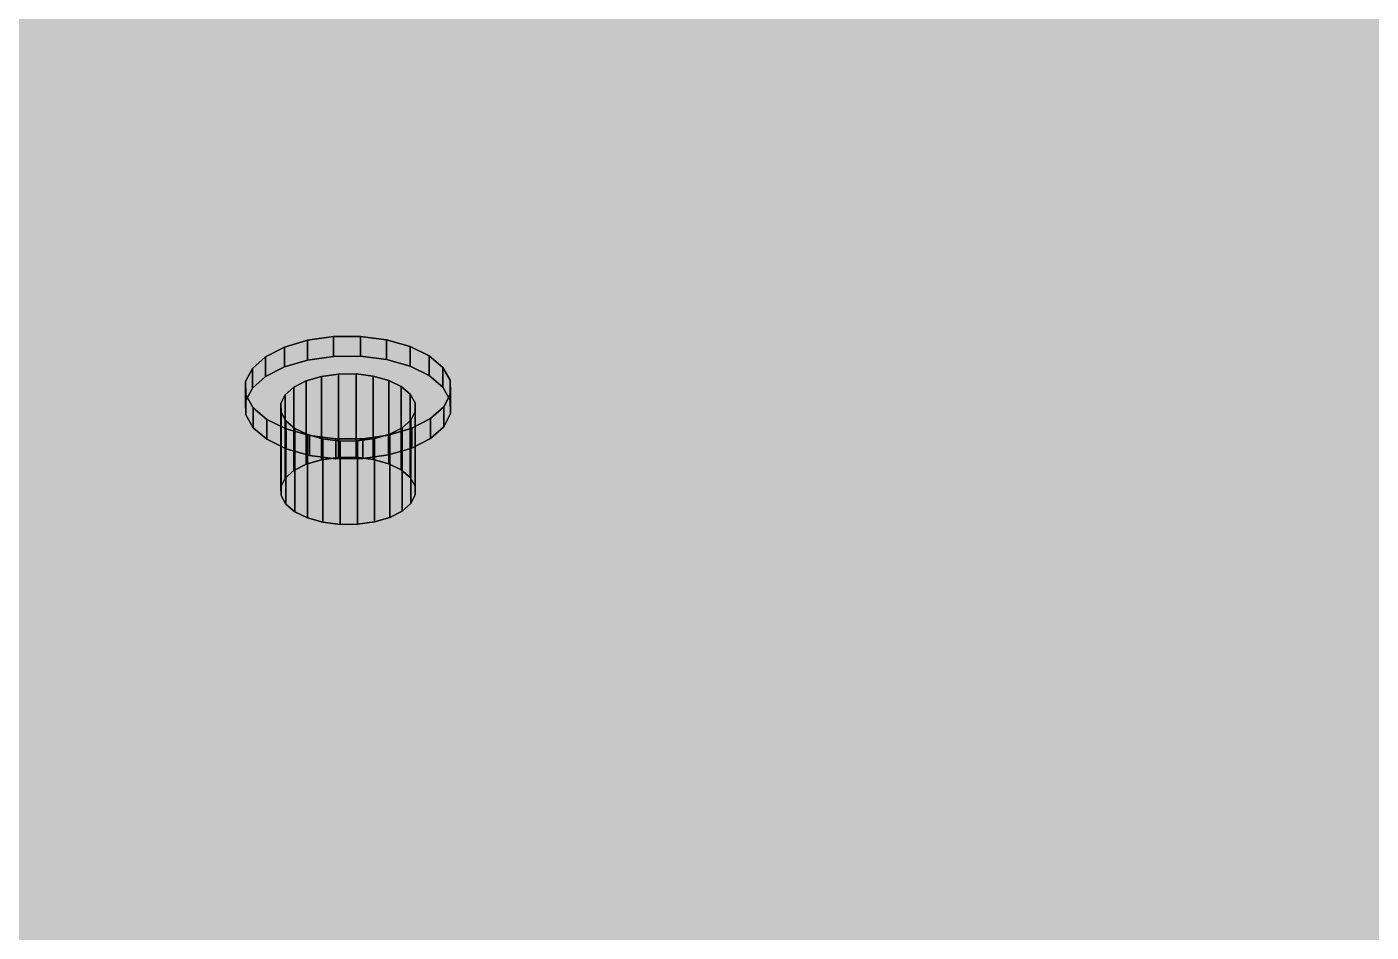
# Model space of a CAD drawing. Header units: millimetres. Extents: x 50 to 612415, y 2 to 4150.
# Drawn here: x 482480 to 482665.4, y 2657.8 to 2782.7 of the extents above; entities that cross this region are included whole.
import ezdxf

# ---------------------------------------------------------------- set-up
doc = ezdxf.new("R2010")
doc.units = ezdxf.units.MM
doc.layers.add('HATCH', color=8, linetype='Continuous', lineweight=9)
doc.layers.add('OUTLINE', color=7, linetype='Continuous', lineweight=25)

msp = doc.modelspace()

# ---------------------------------------------------------------- hatches: boundary and pattern name
at = {"layer": 'HATCH', "true_color": 0xccae87}
for points in [[(484760.546, 2053.765), (482234.913, 2986.051), (482320.202, 2726.68)], [(484760.546, 2048.287), (482234.913, 2980.573), (482320.202, 2721.201)], [(482320.202, 2721.201), (482234.913, 2980.573), (484760.546, 2048.287)], [(484760.546, 2041.439), (482234.913, 2973.725), (482320.202, 2714.353)], [(482320.202, 2714.353), (482234.913, 2973.725), (484760.546, 2041.439)], [(484758.648, 2037.434), (482237.443, 2970.037), (482320.202, 2711.614)], [(482320.202, 2711.614), (482237.443, 2970.037), (484758.648, 2037.434)], [(482320.202, 2710.929), (482238.076, 2969.115), (484758.174, 2036.433)], [(484758.174, 2036.433), (482238.076, 2969.115), (482320.202, 2710.929)], [(482320.202, 2707.505), (482241.239, 2964.505), (484755.802, 2031.428)], [(484755.802, 2031.428), (482241.239, 2964.505), (482320.202, 2707.505)], [(482320.202, 2702.027), (482246.299, 2957.128), (484752.006, 2023.419)], [(484760.546, 2053.765), (482320.202, 2726.68), (482320.233, 2725.235)], [(484760.546, 2053.765), (482320.233, 2725.235), (482319.516, 2723.835)], [(482514.051, 2647.303), (482318.099, 2722.576), (482316.078, 2721.543)], [(482319.516, 2723.835), (482318.099, 2722.576), (482515.468, 2648.562)], [(482514.051, 2647.303), (482515.468, 2648.562), (482318.099, 2722.576)], [(482319.516, 2723.835), (482522.759, 2650.721), (482525.649, 2650.736)], [(482319.516, 2723.835), (482525.649, 2650.736), (482528.448, 2650.378)], [(482319.516, 2723.835), (482519.976, 2650.331), (482522.759, 2650.721)], [(482319.516, 2723.835), (482528.448, 2650.378), (482530.967, 2649.669)], [(482319.516, 2723.835), (482517.489, 2649.595), (482519.976, 2650.331)], [(482319.516, 2723.835), (482515.468, 2648.562), (482517.489, 2649.595)], [(484760.546, 2053.765), (482319.516, 2723.835), (482530.967, 2649.669)], [(482514.051, 2647.303), (482305.119, 2720.76), (482302.6, 2721.469)], [(482513.334, 2645.903), (482514.051, 2647.303), (482302.6, 2721.469)], [(482513.366, 2644.458), (482513.334, 2645.903), (482302.6, 2721.469)], [(482514.051, 2647.303), (482307.918, 2720.401), (482305.119, 2720.76)], [(482514.051, 2647.303), (482310.808, 2720.417), (482307.918, 2720.401)], [(482514.051, 2647.303), (482313.591, 2720.807), (482310.808, 2720.417)], [(482514.051, 2647.303), (482316.078, 2721.543), (482313.591, 2720.807)], [(484760.546, 2048.287), (482320.202, 2721.201), (482320.233, 2719.756)], [(482320.233, 2719.756), (482320.202, 2721.201), (484760.546, 2048.287)], [(484760.546, 2048.287), (482320.233, 2719.756), (482319.516, 2718.356)], [(482319.516, 2718.356), (482320.233, 2719.756), (484760.546, 2048.287)], [(482319.516, 2718.356), (482522.759, 2645.242), (482525.649, 2645.258)], [(482525.649, 2645.258), (482522.759, 2645.242), (482319.516, 2718.356)], [(482319.516, 2718.356), (482525.649, 2645.258), (482528.448, 2644.899)], [(482528.448, 2644.899), (482525.649, 2645.258), (482319.516, 2718.356)], [(482319.516, 2718.356), (482519.976, 2644.853), (482522.759, 2645.242)], [(482522.759, 2645.242), (482519.976, 2644.853), (482319.516, 2718.356)], [(482319.516, 2718.356), (482528.448, 2644.899), (482530.967, 2644.191)], [(482530.967, 2644.191), (482528.448, 2644.899), (482319.516, 2718.356)], [(482319.516, 2718.356), (482517.489, 2644.117), (482519.976, 2644.853)], [(482519.976, 2644.853), (482517.489, 2644.117), (482319.516, 2718.356)], [(482319.516, 2718.356), (482515.468, 2643.084), (482517.489, 2644.117)], [(482517.489, 2644.117), (482515.468, 2643.084), (482319.516, 2718.356)], [(484760.546, 2048.287), (482319.516, 2718.356), (482530.967, 2644.191)], [(482530.967, 2644.191), (482319.516, 2718.356), (484760.546, 2048.287)], [(484760.546, 2041.439), (482320.233, 2712.908), (482319.516, 2711.508)], [(482319.516, 2711.508), (482320.233, 2712.908), (484760.546, 2041.439)], [(484760.546, 2041.439), (482320.202, 2714.353), (482320.233, 2712.908)], [(482320.233, 2712.908), (482320.202, 2714.353), (484760.546, 2041.439)], [(484760.546, 2041.439), (482319.516, 2711.508), (482530.967, 2637.343)], [(482530.967, 2637.343), (482319.516, 2711.508), (484760.546, 2041.439)], [(484758.648, 2037.434), (482320.202, 2711.614), (482320.233, 2710.169)], [(482320.233, 2710.169), (482320.202, 2711.614), (484758.648, 2037.434)], [(484758.648, 2037.434), (482320.233, 2710.169), (482319.516, 2708.769)], [(482319.516, 2708.769), (482320.233, 2710.169), (484758.648, 2037.434)], [(484758.174, 2036.433), (482320.233, 2709.484), (482319.516, 2708.084)], [(482319.516, 2708.084), (482320.233, 2709.484), (484758.174, 2036.433)], [(484758.174, 2036.433), (482320.202, 2710.929), (482320.233, 2709.484)], [(482320.233, 2709.484), (482320.202, 2710.929), (484758.174, 2036.433)], [(484758.648, 2037.434), (482319.516, 2708.769), (482530.967, 2634.603)], [(482530.967, 2634.603), (482319.516, 2708.769), (484758.648, 2037.434)], [(484758.174, 2036.433), (482319.516, 2708.084), (482530.967, 2633.919)], [(482530.967, 2633.919), (482319.516, 2708.084), (484758.174, 2036.433)], [(484755.802, 2031.428), (482320.202, 2707.505), (482320.233, 2706.06)], [(482320.233, 2706.06), (482320.202, 2707.505), (484755.802, 2031.428)], [(484755.802, 2031.428), (482320.233, 2706.06), (482319.516, 2704.66)], [(482319.516, 2704.66), (482320.233, 2706.06), (484755.802, 2031.428)], [(484755.802, 2031.428), (482319.516, 2704.66), (482530.967, 2630.495)], [(482530.967, 2630.495), (482319.516, 2704.66), (484755.802, 2031.428)]]:
    msp.add_hatch(color=43, dxfattribs=at).paths.add_polyline_path(points)
at = {"layer": 'HATCH', "true_color": 0xadb2b6}
for points in [[(482518.733, 2736.701), (482515.536, 2735.755), (482515.536, 2738.494), (482518.733, 2739.44)], [(482532.865, 2735.85), (482529.627, 2736.761), (482529.627, 2739.5), (482532.865, 2738.589)], [(482520.659, 2722.942), (482518.563, 2722.322), (482518.563, 2733.826), (482520.659, 2734.447)], [(482529.923, 2722.384), (482527.8, 2722.982), (482527.8, 2734.486), (482529.923, 2733.889)], [(482515.785, 2724.463), (482519.023, 2723.552), (482519.023, 2726.291), (482515.785, 2727.202)], [(482518.726, 2714.92), (482520.849, 2714.322), (482520.849, 2725.827), (482518.726, 2726.424)], [(482527.99, 2714.362), (482530.086, 2714.982), (482530.086, 2726.487), (482527.99, 2725.866)], [(482529.916, 2723.612), (482533.113, 2724.559), (482533.113, 2727.298), (482529.916, 2726.351)]]:
    msp.add_hatch(color=253, dxfattribs=at).paths.add_polyline_path(points)
at = {"layer": 'HATCH', "true_color": 0xb7bcc0}
for points in [[(482529.916, 2726.351), (482518.733, 2739.44), (482515.536, 2738.494)], [(482529.916, 2726.351), (482522.312, 2739.941), (482518.733, 2739.44)], [(482529.916, 2726.351), (482526.027, 2739.961), (482522.312, 2739.941)], [(482529.916, 2726.351), (482529.627, 2739.5), (482526.027, 2739.961)], [(482529.916, 2726.351), (482532.865, 2738.589), (482529.627, 2739.5)], [(482529.916, 2726.351), (482512.938, 2737.166), (482511.116, 2735.547)], [(482529.916, 2726.351), (482515.536, 2738.494), (482512.938, 2737.166)], [(482518.733, 2736.701), (482522.312, 2737.202), (482529.916, 2723.612)], [(482522.312, 2737.202), (482526.027, 2737.222), (482529.916, 2723.612)], [(482526.027, 2737.222), (482529.627, 2736.761), (482529.916, 2723.612)], [(482529.916, 2726.351), (482535.521, 2737.29), (482532.865, 2738.589)], [(482529.916, 2726.351), (482537.414, 2735.691), (482535.521, 2737.29)], [(482529.916, 2726.351), (482511.116, 2735.547), (482510.193, 2733.747)], [(482512.938, 2734.427), (482515.536, 2735.755), (482529.916, 2723.612)], [(482515.536, 2735.755), (482518.733, 2736.701), (482529.916, 2723.612)], [(482529.627, 2736.761), (482532.865, 2735.85), (482529.916, 2723.612)], [(482532.865, 2735.85), (482535.521, 2734.551), (482529.916, 2723.612)], [(482529.916, 2726.351), (482538.415, 2733.902), (482537.414, 2735.691)], [(482529.916, 2726.351), (482510.193, 2733.747), (482510.234, 2731.889)], [(482511.116, 2732.808), (482512.938, 2734.427), (482529.916, 2723.612)], [(482527.99, 2725.866), (482518.563, 2733.826), (482516.86, 2732.956)], [(482527.99, 2725.866), (482520.659, 2734.447), (482518.563, 2733.826)], [(482527.99, 2725.866), (482523.005, 2734.775), (482520.659, 2734.447)], [(482527.99, 2725.866), (482525.441, 2734.789), (482523.005, 2734.775)], [(482527.99, 2725.866), (482527.8, 2734.486), (482525.441, 2734.789)], [(482527.99, 2725.866), (482529.923, 2733.889), (482527.8, 2734.486)], [(482527.99, 2725.866), (482531.664, 2733.037), (482529.923, 2733.889)], [(482535.521, 2734.551), (482537.414, 2732.952), (482529.916, 2723.612)], [(482529.916, 2726.351), (482538.456, 2732.045), (482538.415, 2733.902)], [(482510.193, 2731.008), (482511.116, 2732.808), (482529.916, 2723.612)], [(482529.916, 2726.351), (482510.234, 2731.889), (482511.235, 2730.1)], [(482527.99, 2725.866), (482515.665, 2731.894), (482515.061, 2730.715)], [(482527.99, 2725.866), (482516.86, 2732.956), (482515.665, 2731.894)], [(482527.99, 2725.866), (482532.905, 2731.989), (482531.664, 2733.037)], [(482527.99, 2725.866), (482533.562, 2730.816), (482532.905, 2731.989)], [(482537.414, 2732.952), (482538.415, 2731.163), (482529.916, 2723.612)], [(482529.916, 2726.351), (482537.534, 2730.245), (482538.456, 2732.045)], [(482510.234, 2729.15), (482510.193, 2731.008), (482529.916, 2723.612)], [(482529.916, 2726.351), (482511.235, 2730.1), (482513.129, 2728.502)], [(482527.99, 2725.866), (482515.061, 2730.715), (482515.088, 2729.497)], [(482527.99, 2725.866), (482533.588, 2729.599), (482533.562, 2730.816)], [(482527.99, 2725.866), (482532.984, 2728.419), (482533.588, 2729.599)], [(482538.415, 2731.163), (482538.456, 2729.305), (482529.916, 2723.612)], [(482529.916, 2726.351), (482535.711, 2728.626), (482537.534, 2730.245)], [(482511.235, 2727.361), (482510.234, 2729.15), (482529.916, 2723.612)], [(482529.916, 2726.351), (482513.129, 2728.502), (482515.785, 2727.202)], [(482527.99, 2725.866), (482515.088, 2729.497), (482515.744, 2728.324)], [(482527.99, 2725.866), (482515.744, 2728.324), (482516.985, 2727.276)], [(482527.99, 2725.866), (482531.789, 2727.357), (482532.984, 2728.419)], [(482538.456, 2729.305), (482537.534, 2727.506), (482529.916, 2723.612)], [(482529.916, 2726.351), (482533.113, 2727.298), (482535.711, 2728.626)], [(482513.129, 2725.762), (482511.235, 2727.361), (482529.916, 2723.612)], [(482529.916, 2726.351), (482515.785, 2727.202), (482519.023, 2726.291)], [(482527.99, 2725.866), (482516.985, 2727.276), (482518.726, 2726.424)], [(482527.99, 2725.866), (482518.726, 2726.424), (482520.849, 2725.827)], [(482529.916, 2726.351), (482519.023, 2726.291), (482522.622, 2725.83)], [(482527.99, 2725.866), (482520.849, 2725.827), (482523.209, 2725.525)], [(482529.916, 2726.351), (482522.622, 2725.83), (482526.338, 2725.851)], [(482527.99, 2725.866), (482523.209, 2725.525), (482525.644, 2725.538)], [(482527.99, 2725.866), (482530.086, 2726.487), (482531.789, 2727.357)], [(482537.534, 2727.506), (482535.711, 2725.887), (482529.916, 2723.612)], [(482535.711, 2725.887), (482533.113, 2724.559), (482529.916, 2723.612)], [(482515.785, 2724.463), (482513.129, 2725.762), (482529.916, 2723.612)], [(482519.023, 2723.552), (482515.785, 2724.463), (482529.916, 2723.612)], [(482516.86, 2721.451), (482518.563, 2722.322), (482527.99, 2714.362)], [(482518.563, 2722.322), (482520.659, 2722.942), (482527.99, 2714.362)], [(482522.622, 2723.091), (482519.023, 2723.552), (482529.916, 2723.612)], [(482520.659, 2722.942), (482523.005, 2723.27), (482527.99, 2714.362)], [(482526.338, 2723.111), (482522.622, 2723.091), (482529.916, 2723.612)], [(482523.005, 2723.27), (482525.441, 2723.284), (482527.99, 2714.362)], [(482525.441, 2723.284), (482527.8, 2722.982), (482527.99, 2714.362)], [(482527.8, 2722.982), (482529.923, 2722.384), (482527.99, 2714.362)], [(482529.923, 2722.384), (482531.664, 2721.533), (482527.99, 2714.362)], [(482515.061, 2719.21), (482515.665, 2720.39), (482527.99, 2714.362)], [(482515.665, 2720.39), (482516.86, 2721.451), (482527.99, 2714.362)], [(482531.664, 2721.533), (482532.905, 2720.485), (482527.99, 2714.362)], [(482532.905, 2720.485), (482533.562, 2719.312), (482527.99, 2714.362)], [(482515.088, 2717.992), (482515.061, 2719.21), (482527.99, 2714.362)], [(482533.562, 2719.312), (482533.588, 2718.094), (482527.99, 2714.362)], [(482515.744, 2716.819), (482515.088, 2717.992), (482527.99, 2714.362)], [(482516.985, 2715.771), (482515.744, 2716.819), (482527.99, 2714.362)], [(482533.588, 2718.094), (482532.984, 2716.914), (482527.99, 2714.362)], [(482532.984, 2716.914), (482531.789, 2715.853), (482527.99, 2714.362)], [(482518.726, 2714.92), (482516.985, 2715.771), (482527.99, 2714.362)], [(482520.849, 2714.322), (482518.726, 2714.92), (482527.99, 2714.362)], [(482531.789, 2715.853), (482530.086, 2714.982), (482527.99, 2714.362)], [(482523.209, 2714.02), (482520.849, 2714.322), (482527.99, 2714.362)], [(482525.644, 2714.033), (482523.209, 2714.02), (482527.99, 2714.362)]]:
    msp.add_hatch(color=9, dxfattribs=at).paths.add_polyline_path(points)
at = {"layer": 'HATCH', "true_color": 0xaeb3b7}
for points in [[(482522.312, 2737.202), (482518.733, 2736.701), (482518.733, 2739.44), (482522.312, 2739.941)], [(482529.627, 2736.761), (482526.027, 2737.222), (482526.027, 2739.961), (482529.627, 2739.5)], [(482523.005, 2723.27), (482520.659, 2722.942), (482520.659, 2734.447), (482523.005, 2734.775)], [(482527.8, 2722.982), (482525.441, 2723.284), (482525.441, 2734.789), (482527.8, 2734.486)], [(482519.023, 2723.552), (482522.622, 2723.091), (482522.622, 2725.83), (482519.023, 2726.291)], [(482520.849, 2714.322), (482523.209, 2714.02), (482523.209, 2725.525), (482520.849, 2725.827)], [(482525.644, 2714.033), (482527.99, 2714.362), (482527.99, 2725.866), (482525.644, 2725.538)], [(482526.338, 2723.111), (482529.916, 2723.612), (482529.916, 2726.351), (482526.338, 2725.851)]]:
    msp.add_hatch(color=253, dxfattribs=at).paths.add_polyline_path(points)
at = {"layer": 'HATCH', "true_color": 0xaeb4b7}
for points in [[(482526.027, 2737.222), (482522.312, 2737.202), (482522.312, 2739.941), (482526.027, 2739.961)], [(482525.441, 2723.284), (482523.005, 2723.27), (482523.005, 2734.775), (482525.441, 2734.789)], [(482522.622, 2723.091), (482526.338, 2723.111), (482526.338, 2725.851), (482522.622, 2725.83)], [(482523.209, 2714.02), (482525.644, 2714.033), (482525.644, 2725.538), (482523.209, 2725.525)]]:
    msp.add_hatch(color=253, dxfattribs=at).paths.add_polyline_path(points)
at = {"layer": 'HATCH', "true_color": 0xa8aeb1}
for points in [[(482512.938, 2734.427), (482511.116, 2732.808), (482511.116, 2735.547), (482512.938, 2737.166)], [(482516.86, 2721.451), (482515.665, 2720.39), (482515.665, 2731.894), (482516.86, 2732.956)], [(482535.711, 2725.887), (482537.534, 2727.506), (482537.534, 2730.245), (482535.711, 2728.626)], [(482531.789, 2715.853), (482532.984, 2716.914), (482532.984, 2728.419), (482531.789, 2727.357)]]:
    msp.add_hatch(color=253, dxfattribs=at).paths.add_polyline_path(points)
at = {"layer": 'HATCH', "true_color": 0xabb0b4}
for points in [[(482515.536, 2735.755), (482512.938, 2734.427), (482512.938, 2737.166), (482515.536, 2738.494)], [(482535.521, 2734.551), (482532.865, 2735.85), (482532.865, 2738.589), (482535.521, 2737.29)], [(482518.563, 2722.322), (482516.86, 2721.451), (482516.86, 2732.956), (482518.563, 2733.826)], [(482531.664, 2721.533), (482529.923, 2722.384), (482529.923, 2733.889), (482531.664, 2733.037)], [(482513.129, 2725.762), (482515.785, 2724.463), (482515.785, 2727.202), (482513.129, 2728.502)], [(482533.113, 2724.559), (482535.711, 2725.887), (482535.711, 2728.626), (482533.113, 2727.298)], [(482516.985, 2715.771), (482518.726, 2714.92), (482518.726, 2726.424), (482516.985, 2727.276)], [(482530.086, 2714.982), (482531.789, 2715.853), (482531.789, 2727.357), (482530.086, 2726.487)]]:
    msp.add_hatch(color=253, dxfattribs=at).paths.add_polyline_path(points)
at = {"layer": 'HATCH', "true_color": 0xa9aeb1}
for points in [[(482537.414, 2732.952), (482535.521, 2734.551), (482535.521, 2737.29), (482537.414, 2735.691)], [(482532.905, 2720.485), (482531.664, 2721.533), (482531.664, 2733.037), (482532.905, 2731.989)], [(482511.235, 2727.361), (482513.129, 2725.762), (482513.129, 2728.502), (482511.235, 2730.1)], [(482515.744, 2716.819), (482516.985, 2715.771), (482516.985, 2727.276), (482515.744, 2728.324)]]:
    msp.add_hatch(color=253, dxfattribs=at).paths.add_polyline_path(points)
at = {"layer": 'HATCH', "true_color": 0xa6abae}
for points in [[(482511.116, 2732.808), (482510.193, 2731.008), (482510.193, 2733.747), (482511.116, 2735.547)], [(482538.415, 2731.163), (482537.414, 2732.952), (482537.414, 2735.691), (482538.415, 2733.902)], [(482510.234, 2729.15), (482511.235, 2727.361), (482511.235, 2730.1), (482510.234, 2731.889)], [(482515.665, 2720.39), (482515.061, 2719.21), (482515.061, 2730.715), (482515.665, 2731.894)], [(482533.562, 2719.312), (482532.905, 2720.485), (482532.905, 2731.989), (482533.562, 2730.816)], [(482537.534, 2727.506), (482538.456, 2729.305), (482538.456, 2732.045), (482537.534, 2730.245)], [(482532.984, 2716.914), (482533.588, 2718.094), (482533.588, 2729.599), (482532.984, 2728.419)], [(482515.088, 2717.992), (482515.744, 2716.819), (482515.744, 2728.324), (482515.088, 2729.497)]]:
    msp.add_hatch(color=253, dxfattribs=at).paths.add_polyline_path(points)
at = {"layer": 'HATCH', "true_color": 0xa3a8ab}
for points in [[(482510.193, 2731.008), (482510.234, 2729.15), (482510.234, 2731.889), (482510.193, 2733.747)], [(482538.456, 2729.305), (482538.415, 2731.163), (482538.415, 2733.902), (482538.456, 2732.045)], [(482515.061, 2719.21), (482515.088, 2717.992), (482515.088, 2729.497), (482515.061, 2730.715)], [(482533.588, 2718.094), (482533.562, 2719.312), (482533.562, 2730.816), (482533.588, 2729.599)]]:
    msp.add_hatch(color=253, dxfattribs=at).paths.add_polyline_path(points)

# ---------------------------------------------------------------- linework, layer by layer
at = {"layer": 'OUTLINE', "color": 139, "true_color": 0x42544a}
for p, q in [((482515.536, 2738.494), (482518.733, 2739.44)), ((482518.733, 2739.44), (482515.536, 2738.494)), ((482518.733, 2739.44), (482522.312, 2739.941)), ((482522.312, 2739.941), (482518.733, 2739.44)), ((482518.733, 2736.701), (482518.733, 2739.44)), ((482518.733, 2739.44), (482518.733, 2736.701)), ((482522.312, 2739.941), (482526.027, 2739.961)), ((482526.027, 2739.961), (482522.312, 2739.941)), ((482522.312, 2737.202), (482522.312, 2739.941)), ((482522.312, 2739.941), (482522.312, 2737.202)), ((482526.027, 2739.961), (482526.027, 2737.222)), ((482526.027, 2737.222), (482526.027, 2739.961)), ((482526.027, 2739.961), (482529.627, 2739.5)), ((482529.627, 2739.5), (482526.027, 2739.961)), ((482529.627, 2739.5), (482529.627, 2736.761)), ((482529.627, 2736.761), (482529.627, 2739.5)), ((482529.627, 2739.5), (482532.865, 2738.589)), ((482532.865, 2738.589), (482529.627, 2739.5)), ((482511.116, 2735.547), (482512.938, 2737.166)), ((482512.938, 2737.166), (482511.116, 2735.547)), ((482512.938, 2737.166), (482515.536, 2738.494)), ((482515.536, 2738.494), (482512.938, 2737.166)), ((482512.938, 2734.427), (482512.938, 2737.166)), ((482512.938, 2737.166), (482512.938, 2734.427)), ((482515.536, 2735.755), (482515.536, 2738.494)), ((482515.536, 2738.494), (482515.536, 2735.755)), ((482522.312, 2737.202), (482518.733, 2736.701)), ((482518.733, 2736.701), (482522.312, 2737.202)), ((482526.027, 2737.222), (482522.312, 2737.202)), ((482522.312, 2737.202), (482526.027, 2737.222)), ((482529.627, 2736.761), (482526.027, 2737.222)), ((482526.027, 2737.222), (482529.627, 2736.761)), ((482532.865, 2738.589), (482532.865, 2735.85)), ((482532.865, 2735.85), (482532.865, 2738.589)), ((482532.865, 2738.589), (482535.521, 2737.29)), ((482535.521, 2737.29), (482532.865, 2738.589)), ((482535.521, 2737.29), (482535.521, 2734.551)), ((482535.521, 2734.551), (482535.521, 2737.29)), ((482535.521, 2737.29), (482537.414, 2735.691)), ((482537.414, 2735.691), (482535.521, 2737.29)), ((482510.193, 2733.747), (482511.116, 2735.547)), ((482511.116, 2735.547), (482510.193, 2733.747)), ((482511.116, 2732.808), (482511.116, 2735.547)), ((482511.116, 2735.547), (482511.116, 2732.808)), ((482515.536, 2735.755), (482512.938, 2734.427)), ((482512.938, 2734.427), (482515.536, 2735.755)), ((482518.733, 2736.701), (482515.536, 2735.755)), ((482515.536, 2735.755), (482518.733, 2736.701)), ((482532.865, 2735.85), (482529.627, 2736.761)), ((482529.627, 2736.761), (482532.865, 2735.85)), ((482535.521, 2734.551), (482532.865, 2735.85)), ((482532.865, 2735.85), (482535.521, 2734.551)), ((482537.414, 2735.691), (482537.414, 2732.952)), ((482537.414, 2732.952), (482537.414, 2735.691)), ((482537.414, 2735.691), (482538.415, 2733.902)), ((482538.415, 2733.902), (482537.414, 2735.691)), ((482510.193, 2731.008), (482510.193, 2733.747)), ((482510.234, 2731.889), (482510.193, 2733.747)), ((482510.193, 2733.747), (482510.193, 2731.008)), ((482510.193, 2733.747), (482510.234, 2731.889)), ((482512.938, 2734.427), (482511.116, 2732.808)), ((482511.116, 2732.808), (482512.938, 2734.427)), ((482516.86, 2732.956), (482518.563, 2733.826)), ((482518.563, 2733.826), (482516.86, 2732.956)), ((482518.563, 2733.826), (482520.659, 2734.447)), ((482520.659, 2734.447), (482518.563, 2733.826)), ((482518.563, 2722.322), (482518.563, 2733.826)), ((482518.563, 2733.826), (482518.563, 2722.322)), ((482520.659, 2734.447), (482523.005, 2734.775)), ((482523.005, 2734.775), (482520.659, 2734.447)), ((482520.659, 2722.942), (482520.659, 2734.447)), ((482520.659, 2734.447), (482520.659, 2722.942)), ((482523.005, 2734.775), (482525.441, 2734.789)), ((482525.441, 2734.789), (482523.005, 2734.775)), ((482523.005, 2723.27), (482523.005, 2734.775)), ((482523.005, 2734.775), (482523.005, 2723.27)), ((482525.441, 2734.789), (482525.441, 2723.284)), ((482525.441, 2723.284), (482525.441, 2734.789)), ((482525.441, 2734.789), (482527.8, 2734.486)), ((482527.8, 2734.486), (482525.441, 2734.789)), ((482527.8, 2734.486), (482527.8, 2722.982)), ((482527.8, 2722.982), (482527.8, 2734.486)), ((482527.8, 2734.486), (482529.923, 2733.889)), ((482529.923, 2733.889), (482527.8, 2734.486)), ((482529.923, 2733.889), (482529.923, 2722.384)), ((482529.923, 2722.384), (482529.923, 2733.889)), ((482529.923, 2733.889), (482531.664, 2733.037)), ((482531.664, 2733.037), (482529.923, 2733.889)), ((482537.414, 2732.952), (482535.521, 2734.551)), ((482535.521, 2734.551), (482537.414, 2732.952)), ((482538.415, 2733.902), (482538.415, 2731.163)), ((482538.415, 2731.163), (482538.415, 2733.902)), ((482538.415, 2733.902), (482538.456, 2732.045)), ((482538.456, 2732.045), (482538.415, 2733.902)), ((482511.116, 2732.808), (482510.193, 2731.008)), ((482510.193, 2731.008), (482511.116, 2732.808)), ((482510.234, 2729.15), (482510.234, 2731.889)), ((482511.235, 2730.1), (482510.234, 2731.889)), ((482510.234, 2731.889), (482510.234, 2729.15)), ((482510.234, 2731.889), (482511.235, 2730.1)), ((482515.061, 2730.715), (482515.665, 2731.894)), ((482515.665, 2731.894), (482515.061, 2730.715)), ((482515.665, 2731.894), (482516.86, 2732.956)), ((482516.86, 2732.956), (482515.665, 2731.894)), ((482515.665, 2720.39), (482515.665, 2731.894)), ((482515.665, 2731.894), (482515.665, 2720.39)), ((482516.86, 2721.451), (482516.86, 2732.956)), ((482516.86, 2732.956), (482516.86, 2721.451)), ((482531.664, 2733.037), (482531.664, 2721.533)), ((482531.664, 2721.533), (482531.664, 2733.037)), ((482531.664, 2733.037), (482532.905, 2731.989)), ((482532.905, 2731.989), (482531.664, 2733.037)), ((482532.905, 2731.989), (482532.905, 2720.485)), ((482532.905, 2720.485), (482532.905, 2731.989)), ((482532.905, 2731.989), (482533.562, 2730.816)), ((482533.562, 2730.816), (482532.905, 2731.989)), ((482538.415, 2731.163), (482537.414, 2732.952)), ((482537.414, 2732.952), (482538.415, 2731.163)), ((482538.456, 2732.045), (482537.534, 2730.245)), ((482537.534, 2730.245), (482538.456, 2732.045)), ((482538.456, 2732.045), (482538.456, 2729.305)), ((482538.456, 2729.305), (482538.456, 2732.045)), ((482510.193, 2731.008), (482510.234, 2729.15)), ((482510.234, 2729.15), (482510.193, 2731.008)), ((482511.235, 2727.361), (482511.235, 2730.1)), ((482513.129, 2728.502), (482511.235, 2730.1)), ((482511.235, 2730.1), (482511.235, 2727.361)), ((482511.235, 2730.1), (482513.129, 2728.502)), ((482515.061, 2719.21), (482515.061, 2730.715)), ((482515.088, 2729.497), (482515.061, 2730.715)), ((482515.061, 2730.715), (482515.061, 2719.21)), ((482515.061, 2730.715), (482515.088, 2729.497)), ((482533.588, 2729.599), (482532.984, 2728.419)), ((482532.984, 2728.419), (482533.588, 2729.599)), ((482533.562, 2730.816), (482533.562, 2719.312)), ((482533.562, 2719.312), (482533.562, 2730.816)), ((482533.562, 2730.816), (482533.588, 2729.599)), ((482533.588, 2729.599), (482533.562, 2730.816)), ((482533.588, 2729.599), (482533.588, 2718.094)), ((482533.588, 2718.094), (482533.588, 2729.599)), ((482537.534, 2730.245), (482535.711, 2728.626)), ((482535.711, 2728.626), (482537.534, 2730.245)), ((482537.534, 2730.245), (482537.534, 2727.506)), ((482537.534, 2727.506), (482537.534, 2730.245)), ((482538.456, 2729.305), (482538.415, 2731.163)), ((482538.415, 2731.163), (482538.456, 2729.305)), ((482510.234, 2729.15), (482511.235, 2727.361)), ((482511.235, 2727.361), (482510.234, 2729.15)), ((482513.129, 2725.762), (482513.129, 2728.502)), ((482515.785, 2727.202), (482513.129, 2728.502)), ((482513.129, 2728.502), (482513.129, 2725.762)), ((482513.129, 2728.502), (482515.785, 2727.202)), ((482515.088, 2717.992), (482515.088, 2729.497)), ((482515.744, 2728.324), (482515.088, 2729.497)), ((482515.088, 2729.497), (482515.088, 2717.992)), ((482515.088, 2729.497), (482515.744, 2728.324)), ((482515.744, 2716.819), (482515.744, 2728.324)), ((482516.985, 2727.276), (482515.744, 2728.324)), ((482515.744, 2728.324), (482515.744, 2716.819)), ((482515.744, 2728.324), (482516.985, 2727.276)), ((482532.984, 2728.419), (482531.789, 2727.357)), ((482531.789, 2727.357), (482532.984, 2728.419)), ((482532.984, 2728.419), (482532.984, 2716.914)), ((482532.984, 2716.914), (482532.984, 2728.419)), ((482535.711, 2728.626), (482533.113, 2727.298)), ((482533.113, 2727.298), (482535.711, 2728.626)), ((482535.711, 2728.626), (482535.711, 2725.887)), ((482535.711, 2725.887), (482535.711, 2728.626)), ((482537.534, 2727.506), (482538.456, 2729.305)), ((482538.456, 2729.305), (482537.534, 2727.506)), ((482511.235, 2727.361), (482513.129, 2725.762)), ((482513.129, 2725.762), (482511.235, 2727.361)), ((482515.785, 2724.463), (482515.785, 2727.202)), ((482519.023, 2726.291), (482515.785, 2727.202)), ((482515.785, 2727.202), (482515.785, 2724.463)), ((482515.785, 2727.202), (482519.023, 2726.291)), ((482516.985, 2715.771), (482516.985, 2727.276)), ((482518.726, 2726.424), (482516.985, 2727.276)), ((482516.985, 2727.276), (482516.985, 2715.771)), ((482516.985, 2727.276), (482518.726, 2726.424)), ((482518.726, 2714.92), (482518.726, 2726.424)), ((482520.849, 2725.827), (482518.726, 2726.424)), ((482518.726, 2726.424), (482518.726, 2714.92)), ((482518.726, 2726.424), (482520.849, 2725.827)), ((482519.023, 2723.552), (482519.023, 2726.291)), ((482522.622, 2725.83), (482519.023, 2726.291)), ((482519.023, 2726.291), (482519.023, 2723.552)), ((482519.023, 2726.291), (482522.622, 2725.83)), ((482520.849, 2714.322), (482520.849, 2725.827)), ((482523.209, 2725.525), (482520.849, 2725.827)), ((482520.849, 2725.827), (482520.849, 2714.322)), ((482520.849, 2725.827), (482523.209, 2725.525)), ((482526.338, 2725.851), (482522.622, 2725.83)), ((482522.622, 2725.83), (482526.338, 2725.851)), ((482522.622, 2723.091), (482522.622, 2725.83)), ((482522.622, 2725.83), (482522.622, 2723.091)), ((482527.99, 2725.866), (482525.644, 2725.538)), ((482525.644, 2725.538), (482527.99, 2725.866)), ((482529.916, 2726.351), (482526.338, 2725.851)), ((482526.338, 2725.851), (482529.916, 2726.351)), ((482526.338, 2725.851), (482526.338, 2723.111)), ((482526.338, 2723.111), (482526.338, 2725.851)), ((482530.086, 2726.487), (482527.99, 2725.866)), ((482527.99, 2725.866), (482530.086, 2726.487)), ((482527.99, 2725.866), (482527.99, 2714.362)), ((482527.99, 2714.362), (482527.99, 2725.866)), ((482529.916, 2726.351), (482533.113, 2727.298)), ((482533.113, 2727.298), (482529.916, 2726.351)), ((482529.916, 2726.351), (482529.916, 2723.612)), ((482529.916, 2723.612), (482529.916, 2726.351)), ((482531.789, 2727.357), (482530.086, 2726.487)), ((482530.086, 2726.487), (482531.789, 2727.357)), ((482530.086, 2726.487), (482530.086, 2714.982)), ((482530.086, 2714.982), (482530.086, 2726.487)), ((482531.789, 2727.357), (482531.789, 2715.853)), ((482531.789, 2715.853), (482531.789, 2727.357)), ((482533.113, 2727.298), (482533.113, 2724.559)), ((482533.113, 2724.559), (482533.113, 2727.298)), ((482533.113, 2724.559), (482535.711, 2725.887)), ((482535.711, 2725.887), (482533.113, 2724.559)), ((482535.711, 2725.887), (482537.534, 2727.506)), ((482537.534, 2727.506), (482535.711, 2725.887)), ((482513.129, 2725.762), (482515.785, 2724.463)), ((482515.785, 2724.463), (482513.129, 2725.762)), ((482519.023, 2723.552), (482515.785, 2724.463)), ((482515.785, 2724.463), (482519.023, 2723.552)), ((482525.644, 2725.538), (482523.209, 2725.525)), ((482523.209, 2725.525), (482525.644, 2725.538)), ((482523.209, 2714.02), (482523.209, 2725.525)), ((482523.209, 2725.525), (482523.209, 2714.02)), ((482525.644, 2725.538), (482525.644, 2714.033)), ((482525.644, 2714.033), (482525.644, 2725.538)), ((482533.113, 2724.559), (482529.916, 2723.612)), ((482529.916, 2723.612), (482533.113, 2724.559)), ((482518.563, 2722.322), (482516.86, 2721.451)), ((482516.86, 2721.451), (482518.563, 2722.322)), ((482520.659, 2722.942), (482518.563, 2722.322)), ((482518.563, 2722.322), (482520.659, 2722.942)), ((482522.622, 2723.091), (482519.023, 2723.552)), ((482519.023, 2723.552), (482522.622, 2723.091)), ((482523.005, 2723.27), (482520.659, 2722.942)), ((482520.659, 2722.942), (482523.005, 2723.27)), ((482526.338, 2723.111), (482522.622, 2723.091)), ((482522.622, 2723.091), (482526.338, 2723.111)), ((482525.441, 2723.284), (482523.005, 2723.27)), ((482523.005, 2723.27), (482525.441, 2723.284)), ((482527.8, 2722.982), (482525.441, 2723.284)), ((482525.441, 2723.284), (482527.8, 2722.982)), ((482529.916, 2723.612), (482526.338, 2723.111)), ((482526.338, 2723.111), (482529.916, 2723.612)), ((482529.923, 2722.384), (482527.8, 2722.982)), ((482527.8, 2722.982), (482529.923, 2722.384)), ((482531.664, 2721.533), (482529.923, 2722.384)), ((482529.923, 2722.384), (482531.664, 2721.533)), ((482515.061, 2719.21), (482515.665, 2720.39)), ((482515.665, 2720.39), (482515.061, 2719.21)), ((482516.86, 2721.451), (482515.665, 2720.39)), ((482515.665, 2720.39), (482516.86, 2721.451)), ((482532.905, 2720.485), (482531.664, 2721.533)), ((482531.664, 2721.533), (482532.905, 2720.485)), ((482532.905, 2720.485), (482533.562, 2719.312)), ((482533.562, 2719.312), (482532.905, 2720.485)), ((482515.088, 2717.992), (482515.061, 2719.21)), ((482515.061, 2719.21), (482515.088, 2717.992)), ((482533.562, 2719.312), (482533.588, 2718.094)), ((482533.588, 2718.094), (482533.562, 2719.312)), ((482515.744, 2716.819), (482515.088, 2717.992)), ((482515.088, 2717.992), (482515.744, 2716.819)), ((482516.985, 2715.771), (482515.744, 2716.819)), ((482515.744, 2716.819), (482516.985, 2715.771)), ((482532.984, 2716.914), (482531.789, 2715.853)), ((482531.789, 2715.853), (482532.984, 2716.914)), ((482533.588, 2718.094), (482532.984, 2716.914)), ((482532.984, 2716.914), (482533.588, 2718.094)), ((482518.726, 2714.92), (482516.985, 2715.771)), ((482516.985, 2715.771), (482518.726, 2714.92)), ((482520.849, 2714.322), (482518.726, 2714.92)), ((482518.726, 2714.92), (482520.849, 2714.322)), ((482530.086, 2714.982), (482527.99, 2714.362)), ((482527.99, 2714.362), (482530.086, 2714.982)), ((482531.789, 2715.853), (482530.086, 2714.982)), ((482530.086, 2714.982), (482531.789, 2715.853)), ((482523.209, 2714.02), (482520.849, 2714.322)), ((482520.849, 2714.322), (482523.209, 2714.02)), ((482525.644, 2714.033), (482523.209, 2714.02)), ((482523.209, 2714.02), (482525.644, 2714.033)), ((482527.99, 2714.362), (482525.644, 2714.033)), ((482525.644, 2714.033), (482527.99, 2714.362))]:
    msp.add_line(p, q, dxfattribs=at)

doc.saveas('drawing.dxf')
